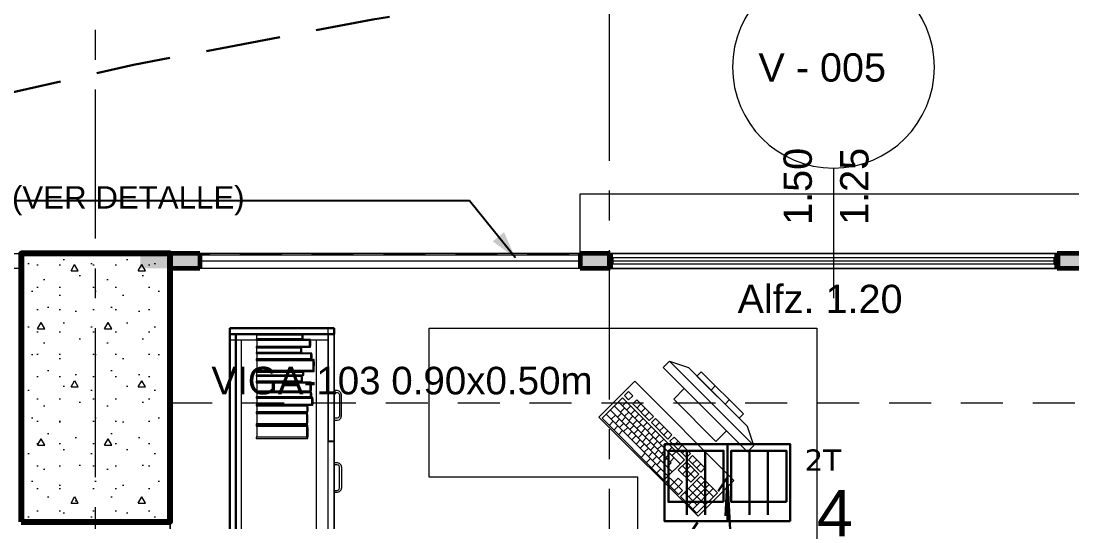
# Model space of a CAD drawing. Header units: inches. Extents: x -19 to 5698, y -728 to 92.
# Drawn here: x 129.57 to 133.095, y 16.5 to 18.18 of the extents above; entities that cross this region are included whole.
import ezdxf

# ---------------------------------------------------------------- set-up
doc = ezdxf.new("R2010")
doc.units = ezdxf.units.IN
doc.header["$MEASUREMENT"] = 0
doc.set_wipeout_variables(frame=1)
for name, pattern in [('HIDDEN', [0.375, 0.25, -0.125]), ('Hidden Line', [0.195611, 0.141111, -0.0545]), ('Punto & Raya', [0.65, 0.5, -0.075, 0, -0.075]), ('Wipeout_Contour', [1, 0, -1])]:
    doc.linetypes.add(name, pattern=pattern)
doc.layers.get('0').update_dxf_attribs({"color": 61})
doc.layers.add('00 conduct tomacorr', color=120, linetype='HIDDEN', lineweight=30)
doc.layers.add('00 IE LUZ EMERGENCIA', color=253, linetype='Continuous', lineweight=0)
for name, color, linetype in [('02 _ ARQ _ ALB _ Ejes Generales', 251, 'Continuous'), ('02 _ ARQ _ ALB _ Muros Interiores', 7, 'Continuous'), ('02 _ ARQ _ ZON _ Espacio.3D', 7, 'Continuous'), ('08 _ STR _ EXT _ 06 Columnas', 7, 'Continuous'), ('08 _ STR _ EXT _ 09 Vigas', 251, 'Continuous'), ('Acabado - Muros', 7, 'Continuous'), ('Interior - Mobiliario', 7, 'Continuous'), ('Marcador - Secciones', 7, 'Continuous'), ('Notas - Etiquetas', 7, 'Continuous')]:
    doc.layers.add(name, color=color, linetype=linetype)
doc.styles.add('Annotative', font='arial.ttf')
doc.styles.add('Estilo_Generado_4', font='swisse.ttf')
doc.dimstyles.new('Estilo_Generado__8', dxfattribs={"dimtxt": 0.18, "dimasz": 0.0912, "dimexe": 0.18, "dimexo": 0.0625, "dimgap": 0, "dimtad": 0, "dimtih": 1, "dimtoh": 1, "dimdec": 4, "dimzin": 0, "dimdsep": 46, "dimcen": 0.09, "dimadec": 0, "dimazin": 0, "dimtfac": 1, "dimtdec": 4, "dimtmove": 0, "dimatfit": 3, "dimldrblk": 'ARROWHEAD_5', "dimfxl": 1, "dimtolj": 1, "dimtzin": 0, "dimarcsym": 0})

# ---------------------------------------------------------------- blocks, each defined once
blk = doc.blocks.new('ARROWHEAD_5')
at = {"linetype": 'Continuous', "lineweight": 0}
blk.add_hatch(color=0, dxfattribs=at).paths.add_polyline_path([(-1, 0.2679), (0, 0), (-1, -0.2679)])
at = {"color": 0, "linetype": 'Continuous', "lineweight": 0}
blk.add_line((0, 0), (-1, 0), dxfattribs=at)
blk = doc.blocks.new('CAJA POP UP 6 MODULOS')
at = {"layer": '00 conduct tomacorr', "linetype": 'Continuous'}
for p, q in [((-0.095, -0.165), (-0.095, -0.0151)), ((-0.052, -0.165), (-0.052, -0.0151)), ((0.052, -0.165), (0.052, -0.0151)), ((0.095, -0.165), (0.095, -0.0151)), ((0, -0.165), (0, -0.18))]:
    blk.add_line(p, q, dxfattribs=at)
for points in [[(-0.147, 0), (0.147, 0), (0.147, -0.18), (-0.147, -0.18)], [(0, 0), (0.147, 0), (0.147, -0.18), (0, -0.18)]]:
    blk.add_lwpolyline(points, close=True, dxfattribs=at)
for points in [[(-0.138, -0.045), (-0.009, -0.045), (-0.009, -0.165), (-0.138, -0.165), (-0.138, -0.045)], [(0.009, -0.045), (0.138, -0.045), (0.138, -0.165), (0.009, -0.165), (0.009, -0.045)]]:
    blk.add_lwpolyline(points, dxfattribs=at)
at = {"color": 1, "insert": (-0.1807, -0.168), "char_height": 0.05, "attachment_point": 1, "rotation": 180}
blk.add_mtext_dynamic_manual_height_columns('{\\fVerdana|b0|i0|c0|p34;2T}', width=0.000481, gutter_width=0.1561, heights=[0], dxfattribs=at)

msp = doc.modelspace()

# ---------------------------------------------------------------- hatches: boundary and pattern name
at = {"linetype": 'Continuous', "lineweight": 0}
msp.add_hatch(color=59, dxfattribs=at).paths.add_polyline_path([(129.97, 17.3999), (129.97, 17.3499), (130.07, 17.3499), (130.07, 17.3999)])
at = {"layer": '08 _ STR _ EXT _ 06 Columnas', "linetype": 'Continuous', "lineweight": 9}
h = msp.add_hatch(dxfattribs=at)
h.set_pattern_fill('HORMIGÓN_EN_MASA_0002', style=0, pattern_type=2)
h.set_pattern_definition([(0, (92.5, 6e-09), (0, 0.3897114), [0.024375, -0.200625]), (0, (92.6125, 0.19486), (0, 0.3897114), [0.024375, -0.200625]), (60, (92.5, 6e-09), (-0.3375, 0.1948557), [0.024375, -0.200625]), (60, (92.725, 6e-09), (-0.3375, 0.1948557), [0.024375, -0.200625]), (120, (92.5244, 6e-09), (0.3375, 0.1948557), [0.024375, -0.200625]), (120, (92.7494, 6e-09), (0.3375, 0.1948557), [0.024375, -0.200625]), (0, (92.500015, 0.0375), (0, 0.075), [0, -0.075, 0, -0.1125]), (45, (92.537515, 0.0375), (-0.05303301, 0.05303301), [0, -0.05625, 0, -0.09375])])
h.paths.add_polyline_path([(129.57, 16.5), (130.07, 16.5), (130.07, 17.4), (129.57, 17.4)])
at = {"layer": 'Acabado - Muros', "linetype": 'Continuous', "lineweight": 0}
msp.add_hatch(color=254, dxfattribs=at).paths.add_polyline_path([(133.1445, 17.4001), (133.0445, 17.4001), (133.0445, 17.3501), (133.1445, 17.3501)])

# ---------------------------------------------------------------- linework, layer by layer
at = {"layer": '00 conduct tomacorr'}
msp.add_arc((103.0804, 14.9109), 28.911, 353.26658, 3.4487, dxfattribs=at)
at = {"layer": '02 _ ARQ _ ALB _ Ejes Generales', "color": 251, "linetype": 'Punto & Raya', "lineweight": 13, "true_color": 0x636466}
msp.add_line((129.82, 3.05), (129.82, 44.9), dxfattribs=at)
at = {"layer": '02 _ ARQ _ ALB _ Muros Interiores', "color": 165, "linetype": 'Continuous', "lineweight": 15}
for p, q in [((132.295, 17.6863), (132.295, 17.2501)), ((131.545, 17.4001), (133.045, 17.4001)), ((133.035, 17.3851), (131.555, 17.3851)), ((131.545, 17.3501), (133.045, 17.3501)), ((131.555, 17.3751), (133.035, 17.3751)), ((131.555, 17.3651), (133.035, 17.3651))]:
    msp.add_line(p, q, dxfattribs=at)
at = {"layer": '02 _ ARQ _ ALB _ Muros Interiores', "color": 7, "linetype": 'Continuous', "lineweight": 80}
for p, q in [((131.545, 17.4001), (131.545, 17.3851)), ((131.545, 17.4001), (131.545, 17.3851)), ((131.545, 17.3851), (131.545, 17.3651)), ((131.545, 17.3851), (131.545, 17.3651)), ((131.545, 17.3851), (131.545, 17.3651)), ((133.045, 17.4001), (133.045, 17.3851)), ((133.045, 17.4001), (133.045, 17.3851)), ((133.045, 17.3851), (133.045, 17.3651)), ((133.045, 17.3851), (133.045, 17.3651)), ((133.045, 17.3851), (133.045, 17.3651)), ((131.545, 17.3651), (131.545, 17.3501)), ((131.545, 17.3651), (131.545, 17.3501)), ((133.045, 17.3651), (133.045, 17.3501)), ((133.045, 17.3651), (133.045, 17.3501))]:
    msp.add_line(p, q, dxfattribs=at)
at = {"layer": '02 _ ARQ _ ALB _ Muros Interiores', "color": 165, "linetype": 'Continuous', "lineweight": 25}
for p, q in [((131.555, 17.3851), (131.545, 17.3851)), ((131.555, 17.3651), (131.555, 17.3851)), ((133.045, 17.3851), (133.035, 17.3851)), ((133.035, 17.3851), (133.035, 17.3651)), ((131.545, 17.3651), (131.555, 17.3651)), ((133.035, 17.3651), (133.045, 17.3651))]:
    msp.add_line(p, q, dxfattribs=at)
at = {"layer": '02 _ ARQ _ ALB _ Muros Interiores', "color": 251, "linetype": 'Continuous', "lineweight": 13, "flags": 128}
msp.add_lwpolyline([(132.6337, 18.0251, 1), (131.9562, 18.0251, 1)], format="xyb", close=True, dxfattribs=at)
at = {"layer": '02 _ ARQ _ ZON _ Espacio.3D', "color": 254, "linetype": 'Continuous', "lineweight": 0, "flags": 128}
for points in [[(112.57, 29.7), (112.57, 17.4), (137.07, 17.4)], [(136.57, 16.9), (135.97, 16.9), (135.97, 17.35), (130.07, 17.35), (130.07, 16.9), (130.07, 7.7), (130.27, 7.7), (130.27, 7.2), (129.77, 7.2), (129.77, 3.7271), (130.6199, 3.7271), (130.6224, 4.6516), (130.7699, 4.6516), (130.7699, 4.2489), (135.8699, 4.2489), (135.8699, 4.6516), (136.0199, 4.6516), (136.0199, 3.7271), (136.87, 3.7271)]]:
    msp.add_lwpolyline(points, dxfattribs=at)
msp.add_lwpolyline([(122.62, 8.1), (123.07, 8.1), (123.07, 7.7), (124.5795, 7.6999), (124.5795, 7.2), (129.37, 7.2), (129.37, 7.7), (129.57, 7.7), (129.57, 8.1), (130.07, 8.1), (130.07, 16.5), (129.57, 16.5), (129.57, 17.35), (129.37, 17.35), (123.27, 17.35), (123.07, 17.35), (123.07, 16.5), (122.62, 16.5)], close=True, dxfattribs=at)
at = {"layer": '08 _ STR _ EXT _ 06 Columnas', "color": 7, "linetype": 'Continuous', "lineweight": 80, "flags": 128}
msp.add_lwpolyline([(129.57, 16.5), (130.07, 16.5), (130.07, 17.4), (129.57, 17.4)], close=True, dxfattribs=at)
at = {"layer": '08 _ STR _ EXT _ 09 Vigas', "color": 251, "linetype": 'Hidden Line', "lineweight": 13, "true_color": 0x636466}
for p, q in [((130.07, 17.4), (129.57, 17.4)), ((130.07, 7.7), (130.07, 16.9))]:
    msp.add_line(p, q, dxfattribs=at)
at = {"layer": 'Acabado - Muros', "color": 7, "linetype": 'Continuous', "lineweight": 60}
for p, q in [((130.07, 17.4001), (130.07, 17.3501)), ((131.5455, 17.4001), (131.5455, 17.3501)), ((133.0445, 17.4001), (133.0445, 17.3501)), ((133.1445, 17.4001), (133.0445, 17.4001)), ((133.1445, 17.3501), (133.0445, 17.3501))]:
    msp.add_line(p, q, dxfattribs=at)
at = {"layer": 'Interior - Mobiliario', "color": 175, "linetype": 'Continuous', "lineweight": 13}
for p, q in [((130.29, 17.13), (130.29, 15.67)), ((130.6, 17.13), (130.29, 17.13)), ((130.31, 15.69), (130.31, 17.11)), ((130.56, 17.11), (130.31, 17.11)), ((130.5367, 17.1119), (130.3587, 17.1119)), ((130.3587, 17.1119), (130.3587, 17.1098)), ((130.3587, 17.1098), (130.5388, 17.1098)), ((130.3605, 17.1098), (130.3605, 17.0883)), ((130.5368, 17.1118), (130.5367, 17.1119)), ((130.537, 17.1116), (130.5368, 17.1118)), ((130.5372, 17.1115), (130.537, 17.1116)), ((130.5375, 17.1115), (130.5372, 17.1115)), ((130.5378, 17.1115), (130.5375, 17.1115)), ((130.538, 17.1115), (130.5378, 17.1115)), ((130.5379, 17.0883), (130.5379, 17.1098)), ((130.5383, 17.1116), (130.538, 17.1115)), ((130.5385, 17.1117), (130.5383, 17.1116)), ((130.5387, 17.1119), (130.5385, 17.1117)), ((130.5406, 17.1119), (130.5387, 17.1119)), ((130.5388, 17.1098), (130.5394, 17.1079)), ((130.5394, 17.1079), (130.5401, 17.1)), ((130.5401, 17.1), (130.5397, 17.0921)), ((130.5419, 17.1033), (130.5406, 17.1119)), ((130.5416, 17.0919), (130.5419, 17.1033)), ((130.6, 17.11), (130.56, 17.11)), ((130.56, 17.11), (130.56, 15.69)), ((130.6, 15.67), (130.6, 17.13)), ((130.6, 15.69), (130.6, 17.11)), ((130.5388, 17.0883), (130.3587, 17.0883)), ((130.3587, 17.0883), (130.3587, 17.0862)), ((130.3587, 17.0862), (130.5367, 17.0862)), ((130.5073, 17.0852), (130.3587, 17.0852)), ((130.3587, 17.0852), (130.3587, 17.0838)), ((130.3587, 17.0838), (130.5091, 17.0838)), ((130.5091, 17.0685), (130.3587, 17.0685)), ((130.3587, 17.0685), (130.3587, 17.067)), ((130.3587, 17.067), (130.5073, 17.067)), ((130.5408, 17.066), (130.3587, 17.066)), ((130.3587, 17.066), (130.3587, 17.0644)), ((130.3587, 17.0644), (130.543, 17.0644)), ((130.3602, 17.0838), (130.3602, 17.0685)), ((130.3605, 17.0644), (130.3605, 17.0472)), ((130.5074, 17.0852), (130.5073, 17.0852)), ((130.5073, 17.067), (130.5074, 17.0671)), ((130.5076, 17.085), (130.5074, 17.0852)), ((130.5074, 17.0671), (130.5076, 17.0672)), ((130.5078, 17.085), (130.5076, 17.085)), ((130.5076, 17.0672), (130.5078, 17.0673)), ((130.508, 17.0849), (130.5078, 17.085)), ((130.5078, 17.0673), (130.508, 17.0673)), ((130.5082, 17.0849), (130.508, 17.0849)), ((130.508, 17.0673), (130.5083, 17.0673)), ((130.5084, 17.085), (130.5082, 17.0849)), ((130.5083, 17.0685), (130.5083, 17.0838)), ((130.5083, 17.0673), (130.5085, 17.0673)), ((130.5086, 17.085), (130.5084, 17.085)), ((130.5085, 17.0673), (130.5087, 17.0672)), ((130.5088, 17.0851), (130.5086, 17.085)), ((130.5087, 17.0672), (130.5089, 17.0671)), ((130.509, 17.0852), (130.5088, 17.0851)), ((130.5089, 17.0671), (130.509, 17.067)), ((130.5106, 17.0852), (130.509, 17.0852)), ((130.509, 17.067), (130.5106, 17.067)), ((130.5091, 17.0838), (130.5095, 17.0824)), ((130.5098, 17.0712), (130.5091, 17.0685)), ((130.5095, 17.0824), (130.5102, 17.0768)), ((130.5102, 17.0768), (130.5098, 17.0712)), ((130.5116, 17.0792), (130.5106, 17.0852)), ((130.5106, 17.067), (130.5114, 17.071)), ((130.5114, 17.071), (130.5116, 17.0792)), ((130.5367, 17.0862), (130.5368, 17.0864)), ((130.5368, 17.0864), (130.537, 17.0865)), ((130.537, 17.0865), (130.5373, 17.0866)), ((130.5373, 17.0866), (130.5376, 17.0867)), ((130.5376, 17.0867), (130.5378, 17.0867)), ((130.5378, 17.0867), (130.5381, 17.0866)), ((130.5381, 17.0866), (130.5383, 17.0865)), ((130.5383, 17.0865), (130.5386, 17.0863)), ((130.5386, 17.0863), (130.5387, 17.0862)), ((130.5387, 17.0862), (130.5406, 17.0862)), ((130.5397, 17.0921), (130.5388, 17.0883)), ((130.5406, 17.0862), (130.5416, 17.0919)), ((130.5409, 17.066), (130.5408, 17.066)), ((130.5411, 17.0658), (130.5409, 17.066)), ((130.5414, 17.0657), (130.5411, 17.0658)), ((130.5417, 17.0657), (130.5414, 17.0657)), ((130.5419, 17.0657), (130.5417, 17.0657)), ((130.5422, 17.0657), (130.5419, 17.0657)), ((130.5421, 17.0472), (130.5421, 17.0644)), ((130.5425, 17.0658), (130.5422, 17.0657)), ((130.5427, 17.0659), (130.5425, 17.0658)), ((130.5429, 17.066), (130.5427, 17.0659)), ((130.5449, 17.066), (130.5429, 17.066)), ((130.543, 17.0644), (130.5436, 17.0629)), ((130.5436, 17.0629), (130.5444, 17.0566)), ((130.5461, 17.0592), (130.5449, 17.066)), ((130.543, 17.0472), (130.3587, 17.0472)), ((130.3587, 17.0472), (130.3587, 17.0456)), ((130.3587, 17.0456), (130.5408, 17.0456)), ((130.5484, 17.0446), (130.3587, 17.0446)), ((130.3587, 17.0446), (130.3587, 17.0414)), ((130.3587, 17.0414), (130.5507, 17.0414)), ((130.3606, 17.0414), (130.3606, 17.0077)), ((130.5408, 17.0456), (130.541, 17.0457)), ((130.541, 17.0457), (130.5412, 17.0458)), ((130.5412, 17.0458), (130.5415, 17.0459)), ((130.5415, 17.0459), (130.5417, 17.0459)), ((130.5417, 17.0459), (130.542, 17.0459)), ((130.542, 17.0459), (130.5423, 17.0459)), ((130.5423, 17.0459), (130.5425, 17.0458)), ((130.5425, 17.0458), (130.5428, 17.0457)), ((130.5428, 17.0457), (130.5429, 17.0456)), ((130.5429, 17.0456), (130.5449, 17.0456)), ((130.5439, 17.0503), (130.543, 17.0472)), ((130.5444, 17.0566), (130.5439, 17.0503)), ((130.5449, 17.0456), (130.5459, 17.0501)), ((130.5459, 17.0501), (130.5461, 17.0592)), ((130.5485, 17.0444), (130.5484, 17.0446)), ((130.5488, 17.0442), (130.5485, 17.0444)), ((130.549, 17.044), (130.5488, 17.0442)), ((130.5493, 17.0439), (130.549, 17.044)), ((130.5496, 17.0439), (130.5493, 17.0439)), ((130.5499, 17.044), (130.5496, 17.0439)), ((130.5498, 17.0077), (130.5498, 17.0414)), ((130.5501, 17.0441), (130.5499, 17.044)), ((130.5504, 17.0444), (130.5501, 17.0441)), ((130.5506, 17.0446), (130.5504, 17.0444)), ((130.5527, 17.0446), (130.5506, 17.0446)), ((130.5507, 17.0414), (130.5513, 17.0383)), ((130.5513, 17.0383), (130.5521, 17.0261)), ((130.5521, 17.0261), (130.5516, 17.0137)), ((130.554, 17.0312), (130.5527, 17.0446)), ((130.5537, 17.0133), (130.554, 17.0312)), ((131.7451, 17.0389), (131.7239, 17.0177)), ((132.0279, 16.7561), (131.7451, 17.0389)), ((131.7451, 17.0389), (131.8087, 17.0177)), ((130.5507, 17.0077), (130.3587, 17.0077)), ((130.3587, 17.0077), (130.3587, 17.0045)), ((130.3587, 17.0045), (130.5484, 17.0045)), ((130.5138, 17.0035), (130.3587, 17.0035)), ((130.3587, 17.0035), (130.3587, 17.0026)), ((130.3587, 17.0026), (130.5157, 17.0026)), ((130.5157, 16.9925), (130.3587, 16.9925)), ((130.3587, 16.9925), (130.3587, 16.9915)), ((130.3587, 16.9915), (130.5138, 16.9915)), ((130.5094, 16.9905), (130.3587, 16.9905)), ((130.3587, 16.9905), (130.3587, 16.9889)), ((130.3602, 17.0026), (130.3602, 16.9925)), ((130.5095, 16.9904), (130.5094, 16.9905)), ((130.5097, 16.9903), (130.5095, 16.9904)), ((130.5099, 16.9902), (130.5097, 16.9903)), ((130.5101, 16.9902), (130.5099, 16.9902)), ((130.5103, 16.9902), (130.5101, 16.9902)), ((130.5106, 16.9902), (130.5103, 16.9902)), ((130.5108, 16.9903), (130.5106, 16.9902)), ((130.511, 16.9904), (130.5108, 16.9903)), ((130.5111, 16.9905), (130.511, 16.9904)), ((130.5128, 16.9905), (130.5111, 16.9905)), ((130.5138, 16.9837), (130.5128, 16.9905)), ((130.5139, 17.0035), (130.5138, 17.0035)), ((130.5138, 16.9915), (130.5139, 16.9916)), ((130.5141, 17.0034), (130.5139, 17.0035)), ((130.5139, 16.9916), (130.5141, 16.9916)), ((130.5143, 17.0034), (130.5141, 17.0034)), ((130.5141, 16.9916), (130.5144, 16.9917)), ((130.5145, 17.0033), (130.5143, 17.0034)), ((130.5144, 16.9917), (130.5146, 16.9917)), ((130.5148, 17.0033), (130.5145, 17.0033)), ((130.5146, 16.9917), (130.5148, 16.9917)), ((130.515, 17.0034), (130.5148, 17.0033)), ((130.5148, 16.9917), (130.5151, 16.9917)), ((130.5149, 16.9925), (130.5149, 17.0026)), ((130.5152, 17.0034), (130.515, 17.0034)), ((130.5151, 16.9917), (130.5153, 16.9916)), ((130.5154, 17.0035), (130.5152, 17.0034)), ((130.5153, 16.9916), (130.5155, 16.9915)), ((130.5156, 17.0035), (130.5154, 17.0035)), ((130.5155, 16.9915), (130.5156, 16.9915)), ((130.5173, 17.0035), (130.5156, 17.0035)), ((130.5156, 16.9915), (130.5173, 16.9915)), ((130.5157, 17.0026), (130.5162, 17.0017)), ((130.5164, 16.9943), (130.5157, 16.9925)), ((130.5162, 17.0017), (130.5168, 16.998)), ((130.5168, 16.998), (130.5164, 16.9943)), ((130.5183, 16.9995), (130.5173, 17.0035)), ((130.5173, 16.9915), (130.5182, 16.9941)), ((130.5182, 16.9941), (130.5183, 16.9995)), ((130.5484, 17.0045), (130.5486, 17.0047)), ((130.5486, 17.0047), (130.5488, 17.005)), ((130.5488, 17.005), (130.5491, 17.0051)), ((130.5491, 17.0051), (130.5494, 17.0052)), ((130.5494, 17.0052), (130.5497, 17.0052)), ((130.5497, 17.0052), (130.5499, 17.0051)), ((130.5499, 17.0051), (130.5502, 17.0049)), ((130.5502, 17.0049), (130.5505, 17.0047)), ((130.5505, 17.0047), (130.5506, 17.0045)), ((130.5506, 17.0045), (130.5527, 17.0045)), ((130.5516, 17.0137), (130.5507, 17.0077)), ((130.5527, 17.0045), (130.5537, 17.0133)), ((131.7239, 17.0177), (132.0067, 16.7349)), ((131.8087, 17.0177), (132.0067, 16.8197)), ((131.8511, 17.0036), (131.837, 16.9894)), ((131.837, 16.9894), (131.9784, 16.848)), ((131.9926, 16.8621), (131.8511, 17.0036)), ((130.3587, 16.9889), (130.5112, 16.9889)), ((130.5112, 16.9717), (130.3587, 16.9717)), ((130.3587, 16.9717), (130.3587, 16.9701)), ((130.3587, 16.9701), (130.5094, 16.9701)), ((130.539, 16.9691), (130.3587, 16.9691)), ((130.3587, 16.9691), (130.3587, 16.9665)), ((130.3587, 16.9665), (130.5412, 16.9665)), ((130.3602, 16.9889), (130.3602, 16.9717)), ((130.3605, 16.9665), (130.3605, 16.9389)), ((130.5094, 16.9701), (130.5095, 16.9702)), ((130.5095, 16.9702), (130.5097, 16.9703)), ((130.5097, 16.9703), (130.5099, 16.9704)), ((130.5099, 16.9704), (130.5102, 16.9705)), ((130.5102, 16.9705), (130.5104, 16.9705)), ((130.5104, 16.9705), (130.5106, 16.9704)), ((130.5105, 16.9717), (130.5105, 16.9889)), ((130.5106, 16.9704), (130.5108, 16.9703)), ((130.5108, 16.9703), (130.511, 16.9702)), ((130.511, 16.9702), (130.5111, 16.9701)), ((130.5111, 16.9701), (130.5128, 16.9701)), ((130.5112, 16.9889), (130.5117, 16.9873)), ((130.5119, 16.9748), (130.5112, 16.9717)), ((130.5117, 16.9873), (130.5123, 16.9811)), ((130.5123, 16.9811), (130.5119, 16.9748)), ((130.5128, 16.9701), (130.5136, 16.9746)), ((130.5136, 16.9746), (130.5138, 16.9837)), ((130.5391, 16.969), (130.539, 16.9691)), ((130.5393, 16.9688), (130.5391, 16.969)), ((130.5395, 16.9687), (130.5393, 16.9688)), ((130.5398, 16.9686), (130.5395, 16.9687)), ((130.5401, 16.9686), (130.5398, 16.9686)), ((130.5403, 16.9686), (130.5401, 16.9686)), ((130.5402, 16.9389), (130.5402, 16.9665)), ((130.5406, 16.9688), (130.5403, 16.9686)), ((130.5408, 16.9689), (130.5406, 16.9688)), ((130.541, 16.9691), (130.5408, 16.9689)), ((130.543, 16.9691), (130.541, 16.9691)), ((130.5412, 16.9665), (130.5417, 16.964)), ((130.5417, 16.964), (130.5425, 16.9539)), ((130.5425, 16.9539), (130.542, 16.9439)), ((130.5442, 16.9582), (130.543, 16.9691)), ((130.544, 16.9435), (130.5442, 16.9582)), ((131.8841, 16.9423), (131.8983, 16.9564)), ((130.5412, 16.9389), (130.3587, 16.9389)), ((130.3587, 16.9389), (130.3587, 16.9363)), ((130.3587, 16.9363), (130.539, 16.9363)), ((130.5398, 16.9353), (130.3587, 16.9353)), ((130.3587, 16.9353), (130.3587, 16.934)), ((130.3587, 16.934), (130.542, 16.934)), ((130.542, 16.9199), (130.3587, 16.9199)), ((130.3587, 16.9199), (130.3587, 16.9186)), ((130.3605, 16.934), (130.3605, 16.9199)), ((130.539, 16.9363), (130.5391, 16.9365)), ((130.5391, 16.9365), (130.5393, 16.9367)), ((130.5393, 16.9367), (130.5396, 16.9368)), ((130.5396, 16.9368), (130.5399, 16.9369)), ((130.5399, 16.9353), (130.5398, 16.9353)), ((130.5399, 16.9369), (130.5401, 16.9369)), ((130.5401, 16.9352), (130.5399, 16.9353)), ((130.5399, 16.9186), (130.5401, 16.9187)), ((130.5401, 16.9369), (130.5404, 16.9368)), ((130.5403, 16.9351), (130.5401, 16.9352)), ((130.5401, 16.9187), (130.5404, 16.9188)), ((130.5406, 16.935), (130.5403, 16.9351)), ((130.5404, 16.9368), (130.5407, 16.9366)), ((130.5404, 16.9188), (130.5407, 16.9188)), ((130.5409, 16.935), (130.5406, 16.935)), ((130.5407, 16.9366), (130.5409, 16.9364)), ((130.5407, 16.9188), (130.5409, 16.9188)), ((130.5409, 16.9364), (130.541, 16.9363)), ((130.5412, 16.9351), (130.5409, 16.935)), ((130.5409, 16.9188), (130.5412, 16.9188)), ((130.541, 16.9363), (130.543, 16.9363)), ((130.541, 16.9199), (130.541, 16.934)), ((130.542, 16.9439), (130.5412, 16.9389)), ((130.5414, 16.9351), (130.5412, 16.9351)), ((130.5412, 16.9188), (130.5415, 16.9187)), ((130.5416, 16.9352), (130.5414, 16.9351)), ((130.5415, 16.9187), (130.5417, 16.9186)), ((130.5418, 16.9353), (130.5416, 16.9352)), ((130.5438, 16.9353), (130.5418, 16.9353)), ((130.542, 16.934), (130.5425, 16.9327)), ((130.5428, 16.9224), (130.542, 16.9199)), ((130.5425, 16.9327), (130.5433, 16.9276)), ((130.5433, 16.9276), (130.5428, 16.9224)), ((130.543, 16.9363), (130.544, 16.9435)), ((130.5451, 16.9297), (130.5438, 16.9353)), ((130.5438, 16.9186), (130.5448, 16.9222)), ((130.5448, 16.9222), (130.5451, 16.9297)), ((130.63, 16.941), (130.62, 16.941)), ((130.62, 16.941), (130.62, 16.934)), ((130.62, 16.934), (130.63, 16.934)), ((130.6375, 16.939), (130.63, 16.941)), ((130.63, 16.934), (130.634, 16.9329)), ((130.634, 16.9329), (130.6369, 16.93)), ((130.6369, 16.93), (130.638, 16.926)), ((130.643, 16.9335), (130.6375, 16.939)), ((130.638, 16.926), (130.638, 16.856)), ((130.645, 16.926), (130.643, 16.9335)), ((130.645, 16.856), (130.645, 16.926)), ((131.6077, 16.9372), (131.594, 16.9235)), ((131.594, 16.9235), (131.6078, 16.9096)), ((131.6215, 16.9233), (131.6077, 16.9372)), ((131.6078, 16.9096), (131.6215, 16.9233)), ((131.7946, 16.947), (131.7592, 16.9116)), ((131.936, 16.8056), (131.7946, 16.947)), ((130.3587, 16.9186), (130.5398, 16.9186)), ((130.5442, 16.9176), (130.3587, 16.9176)), ((130.3587, 16.9176), (130.3587, 16.9155)), ((130.3587, 16.9155), (130.5465, 16.9155)), ((130.5465, 16.8939), (130.3587, 16.8939)), ((130.3587, 16.8939), (130.3587, 16.8918)), ((130.3587, 16.8918), (130.5442, 16.8918)), ((130.5281, 16.8908), (130.3587, 16.8908)), ((130.3587, 16.8908), (130.3587, 16.889)), ((130.3587, 16.889), (130.5301, 16.889)), ((130.3604, 16.889), (130.3604, 16.8696)), ((130.3606, 16.9155), (130.3606, 16.8939)), ((130.5282, 16.8907), (130.5281, 16.8908)), ((130.5284, 16.8906), (130.5282, 16.8907)), ((130.5286, 16.8905), (130.5284, 16.8906)), ((130.5289, 16.8904), (130.5286, 16.8905)), ((130.5291, 16.8904), (130.5289, 16.8904)), ((130.5294, 16.8905), (130.5291, 16.8904)), ((130.5293, 16.8696), (130.5293, 16.889)), ((130.5296, 16.8906), (130.5294, 16.8905)), ((130.5298, 16.8907), (130.5296, 16.8906)), ((130.53, 16.8908), (130.5298, 16.8907)), ((130.5319, 16.8908), (130.53, 16.8908)), ((130.5301, 16.889), (130.5306, 16.8872)), ((130.5306, 16.8872), (130.5314, 16.8801)), ((130.533, 16.8831), (130.5319, 16.8908)), ((130.5398, 16.9186), (130.5399, 16.9186)), ((130.5417, 16.9186), (130.5418, 16.9186)), ((130.5418, 16.9186), (130.5438, 16.9186)), ((130.5443, 16.9175), (130.5442, 16.9176)), ((130.5442, 16.8918), (130.5443, 16.8919)), ((130.5445, 16.9173), (130.5443, 16.9175)), ((130.5443, 16.8919), (130.5446, 16.8921)), ((130.5448, 16.9172), (130.5445, 16.9173)), ((130.5446, 16.8921), (130.5449, 16.8922)), ((130.5451, 16.9171), (130.5448, 16.9172)), ((130.5449, 16.8922), (130.5451, 16.8922)), ((130.5454, 16.9171), (130.5451, 16.9171)), ((130.5451, 16.8922), (130.5454, 16.8922)), ((130.5456, 16.9172), (130.5454, 16.9171)), ((130.5454, 16.8922), (130.5457, 16.8922)), ((130.5455, 16.8939), (130.5455, 16.9155)), ((130.5459, 16.9173), (130.5456, 16.9172)), ((130.5457, 16.8922), (130.5459, 16.8921)), ((130.5461, 16.9174), (130.5459, 16.9173)), ((130.5459, 16.8921), (130.5462, 16.8919)), ((130.5463, 16.9176), (130.5461, 16.9174)), ((130.5462, 16.8919), (130.5463, 16.8918)), ((130.5484, 16.9176), (130.5463, 16.9176)), ((130.5463, 16.8918), (130.5484, 16.8918)), ((130.5465, 16.9155), (130.547, 16.9135)), ((130.5473, 16.8977), (130.5465, 16.8939)), ((130.547, 16.9135), (130.5478, 16.9056)), ((130.5478, 16.9056), (130.5473, 16.8977)), ((130.5496, 16.909), (130.5484, 16.9176)), ((130.5484, 16.8918), (130.5494, 16.8975)), ((130.5494, 16.8975), (130.5496, 16.909)), ((131.5871, 16.9166), (131.5185, 16.848)), ((131.5597, 16.8892), (131.7501, 16.6988)), ((131.5734, 16.9029), (131.7811, 16.6952)), ((131.7948, 16.7089), (131.5871, 16.9166)), ((131.5872, 16.889), (131.601, 16.9028)), ((131.6011, 16.8752), (131.6148, 16.8889)), ((131.6354, 16.9095), (131.6217, 16.8958)), ((131.6217, 16.8958), (131.677, 16.8404)), ((131.6908, 16.8541), (131.6354, 16.9095)), ((131.6355, 16.8819), (131.6492, 16.8956)), ((131.7592, 16.9116), (131.9006, 16.7702)), ((131.9313, 16.8951), (131.9454, 16.9093)), ((130.5301, 16.8696), (130.3587, 16.8696)), ((130.3587, 16.8696), (130.3587, 16.8677)), ((130.3587, 16.8677), (130.5281, 16.8677)), ((130.5275, 16.8667), (130.3587, 16.8667)), ((130.3587, 16.8667), (130.3587, 16.8634)), ((130.3587, 16.8634), (130.5295, 16.8634)), ((130.3604, 16.8634), (130.3604, 16.8289)), ((130.5276, 16.8666), (130.5275, 16.8667)), ((130.5278, 16.8663), (130.5276, 16.8666)), ((130.528, 16.8661), (130.5278, 16.8663)), ((130.5283, 16.866), (130.528, 16.8661)), ((130.5281, 16.8677), (130.5282, 16.8678)), ((130.5282, 16.8678), (130.5284, 16.868)), ((130.5285, 16.866), (130.5283, 16.866)), ((130.5284, 16.868), (130.5287, 16.8681)), ((130.5288, 16.8661), (130.5285, 16.866)), ((130.5287, 16.8681), (130.5289, 16.8681)), ((130.5287, 16.8289), (130.5287, 16.8634)), ((130.529, 16.8663), (130.5288, 16.8661)), ((130.5289, 16.8681), (130.5292, 16.8681)), ((130.5293, 16.8665), (130.529, 16.8663)), ((130.5292, 16.8681), (130.5294, 16.868)), ((130.5294, 16.8667), (130.5293, 16.8665)), ((130.5294, 16.868), (130.5297, 16.8679)), ((130.5313, 16.8667), (130.5294, 16.8667)), ((130.5295, 16.8634), (130.5301, 16.8603)), ((130.5297, 16.8679), (130.5299, 16.8678)), ((130.5299, 16.8678), (130.53, 16.8677)), ((130.53, 16.8677), (130.5319, 16.8677)), ((130.5309, 16.873), (130.5301, 16.8696)), ((130.5301, 16.8603), (130.5308, 16.8477)), ((130.5314, 16.8801), (130.5309, 16.873)), ((130.5324, 16.853), (130.5313, 16.8667)), ((130.5319, 16.8677), (130.5328, 16.8728)), ((130.5322, 16.8346), (130.5324, 16.853)), ((130.5328, 16.8728), (130.533, 16.8831)), ((130.634, 16.8491), (130.63, 16.848)), ((130.6369, 16.852), (130.634, 16.8491)), ((130.638, 16.856), (130.6369, 16.852)), ((130.6375, 16.843), (130.643, 16.8485)), ((130.643, 16.8485), (130.645, 16.856)), ((131.5322, 16.8617), (131.74, 16.654)), ((131.546, 16.8755), (131.7537, 16.6677)), ((131.5496, 16.8444), (131.5633, 16.8581)), ((131.5702, 16.8512), (131.5839, 16.8649)), ((131.5804, 16.8684), (131.5942, 16.8821)), ((131.584, 16.8374), (131.5978, 16.8511)), ((131.5943, 16.8546), (131.608, 16.8683)), ((131.6081, 16.8407), (131.6219, 16.8544)), ((131.6149, 16.8613), (131.6286, 16.8751)), ((131.6288, 16.8475), (131.6425, 16.8612)), ((131.6494, 16.8681), (131.6631, 16.8818)), ((131.6632, 16.8542), (131.6769, 16.8679)), ((131.677, 16.8404), (131.6908, 16.8541)), ((131.9784, 16.848), (131.9926, 16.8621)), ((130.5295, 16.8289), (130.3587, 16.8289)), ((130.3587, 16.8289), (130.3587, 16.8256)), ((130.3587, 16.8256), (130.5275, 16.8256)), ((130.5278, 16.8246), (130.3587, 16.8246)), ((130.3587, 16.8246), (130.3587, 16.821)), ((130.3587, 16.821), (130.5299, 16.821)), ((130.3604, 16.821), (130.3604, 16.7839)), ((130.5275, 16.8256), (130.5276, 16.8258)), ((130.5276, 16.8258), (130.5279, 16.826)), ((130.5279, 16.8244), (130.5278, 16.8246)), ((130.5279, 16.826), (130.5281, 16.8262)), ((130.5281, 16.8241), (130.5279, 16.8244)), ((130.5281, 16.8262), (130.5283, 16.8262)), ((130.5284, 16.8239), (130.5281, 16.8241)), ((130.5283, 16.8262), (130.5286, 16.8262)), ((130.5286, 16.8238), (130.5284, 16.8239)), ((130.5286, 16.8262), (130.5288, 16.8261)), ((130.5289, 16.8238), (130.5286, 16.8238)), ((130.5288, 16.8261), (130.5291, 16.826)), ((130.5291, 16.8239), (130.5289, 16.8238)), ((130.529, 16.7839), (130.529, 16.821)), ((130.5291, 16.826), (130.5293, 16.8257)), ((130.5294, 16.8241), (130.5291, 16.8239)), ((130.5293, 16.8257), (130.5294, 16.8256)), ((130.5294, 16.8256), (130.5313, 16.8256)), ((130.5296, 16.8243), (130.5294, 16.8241)), ((130.5303, 16.835), (130.5295, 16.8289)), ((130.5297, 16.8246), (130.5296, 16.8243)), ((130.5316, 16.8246), (130.5297, 16.8246)), ((130.5299, 16.821), (130.5304, 16.8177)), ((130.5308, 16.8477), (130.5303, 16.835)), ((130.5304, 16.8177), (130.5311, 16.8041)), ((130.5313, 16.8256), (130.5322, 16.8346)), ((130.5328, 16.8098), (130.5316, 16.8246)), ((130.62, 16.848), (130.62, 16.841)), ((130.63, 16.848), (130.62, 16.848)), ((130.62, 16.841), (130.63, 16.841)), ((130.63, 16.841), (130.6375, 16.843)), ((131.5185, 16.848), (131.7262, 16.6403)), ((131.5428, 16.8238), (131.5565, 16.8375)), ((131.5583, 16.8082), (131.5721, 16.8219)), ((131.5634, 16.8306), (131.5771, 16.8443)), ((131.5773, 16.8167), (131.591, 16.8305)), ((131.5911, 16.8029), (131.6048, 16.8166)), ((131.5979, 16.8235), (131.6116, 16.8372)), ((131.6117, 16.8097), (131.6255, 16.8234)), ((131.622, 16.8269), (131.6357, 16.8406)), ((131.6358, 16.813), (131.6496, 16.8267)), ((131.6426, 16.8336), (131.6563, 16.8474)), ((131.6565, 16.8198), (131.6702, 16.8335)), ((131.6703, 16.806), (131.684, 16.8197)), ((131.6977, 16.8472), (131.684, 16.8334)), ((131.684, 16.8334), (131.7394, 16.7781)), ((131.7531, 16.7918), (131.6977, 16.8472)), ((131.6978, 16.8196), (131.7115, 16.8333)), ((131.7117, 16.8058), (131.7254, 16.8195)), ((132.0279, 16.7561), (132.0067, 16.8197)), ((130.5299, 16.7839), (130.3587, 16.7839)), ((130.3587, 16.7839), (130.3587, 16.7804)), ((130.3587, 16.7804), (130.5278, 16.7804)), ((130.5278, 16.7804), (130.528, 16.7806)), ((130.528, 16.7806), (130.5282, 16.7809)), ((130.5282, 16.7809), (130.5284, 16.781)), ((130.5284, 16.781), (130.5287, 16.7811)), ((130.5287, 16.7811), (130.5289, 16.7811)), ((130.5289, 16.7811), (130.5292, 16.781)), ((130.5292, 16.781), (130.5294, 16.7808)), ((130.5294, 16.7808), (130.5296, 16.7805)), ((130.5296, 16.7805), (130.5297, 16.7804)), ((130.5297, 16.7804), (130.5316, 16.7804)), ((130.5307, 16.7905), (130.5299, 16.7839)), ((130.5311, 16.8041), (130.5307, 16.7905)), ((130.5316, 16.7804), (130.5326, 16.7901)), ((130.5326, 16.7901), (130.5328, 16.8098)), ((131.5739, 16.7926), (131.5876, 16.8064)), ((131.6049, 16.789), (131.6187, 16.8028)), ((131.6188, 16.7752), (131.6325, 16.7889)), ((131.6256, 16.7958), (131.6393, 16.8095)), ((131.6394, 16.782), (131.6531, 16.7957)), ((131.6497, 16.7992), (131.6634, 16.8129)), ((131.6533, 16.7681), (131.667, 16.7819)), ((131.6635, 16.7853), (131.6772, 16.799)), ((131.6774, 16.7715), (131.6911, 16.7852)), ((131.6842, 16.7921), (131.6979, 16.8058)), ((131.698, 16.7783), (131.7117, 16.792)), ((131.7119, 16.7644), (131.7256, 16.7781)), ((131.7255, 16.7919), (131.7392, 16.8056)), ((131.7394, 16.7781), (131.7531, 16.7918)), ((131.76, 16.7848), (131.7463, 16.7711)), ((131.8154, 16.7295), (131.76, 16.7848)), ((131.9006, 16.7702), (131.936, 16.8056)), ((130.62, 16.771), (130.6, 16.771)), ((130.6, 16.41), (130.6, 16.769)), ((130.62, 16.769), (130.6, 16.769)), ((130.62, 16.41), (130.62, 16.769)), ((131.6326, 16.7613), (131.6464, 16.7751)), ((131.6465, 16.7475), (131.6602, 16.7612)), ((131.6603, 16.7337), (131.6741, 16.7474)), ((131.6671, 16.7543), (131.6808, 16.768)), ((131.681, 16.7404), (131.6947, 16.7542)), ((131.6912, 16.7576), (131.7049, 16.7713)), ((131.7051, 16.7438), (131.7188, 16.7575)), ((131.7189, 16.7299), (131.7326, 16.7436)), ((131.7257, 16.7506), (131.7394, 16.7643)), ((131.7396, 16.7367), (131.7533, 16.7504)), ((131.7463, 16.7711), (131.8017, 16.7157)), ((131.7601, 16.7573), (131.7738, 16.771)), ((131.774, 16.7434), (131.7877, 16.7572)), ((131.7878, 16.7296), (131.8015, 16.7433)), ((132.0067, 16.7349), (132.0279, 16.7561)), ((131.6501, 16.7165), (131.6638, 16.7302)), ((131.6674, 16.6992), (131.6811, 16.7129)), ((131.6742, 16.7198), (131.6879, 16.7335)), ((131.688, 16.706), (131.7017, 16.7197)), ((131.6948, 16.7266), (131.7085, 16.7403)), ((131.7087, 16.7127), (131.7224, 16.7265)), ((131.7225, 16.6989), (131.7362, 16.7126)), ((131.7262, 16.6403), (131.7948, 16.7089)), ((131.7328, 16.7161), (131.7465, 16.7298)), ((131.7466, 16.7022), (131.7603, 16.7159)), ((131.7534, 16.7229), (131.7671, 16.7366)), ((131.8017, 16.7157), (131.8154, 16.7295)), ((131.8223, 16.7225), (131.8086, 16.7088)), ((131.8086, 16.7088), (131.8501, 16.6673)), ((131.8639, 16.681), (131.8223, 16.7225)), ((131.8224, 16.695), (131.8362, 16.7087)), ((130.62, 16.699), (130.63, 16.699)), ((130.62, 16.692), (130.62, 16.699)), ((130.63, 16.692), (130.62, 16.692)), ((130.63, 16.699), (130.6375, 16.697)), ((130.634, 16.6909), (130.63, 16.692)), ((130.6369, 16.688), (130.634, 16.6909)), ((130.638, 16.684), (130.6369, 16.688)), ((130.6375, 16.697), (130.643, 16.6915)), ((130.638, 16.614), (130.638, 16.684)), ((130.643, 16.6915), (130.645, 16.684)), ((130.645, 16.684), (130.645, 16.614)), ((131.6847, 16.6819), (131.6984, 16.6956)), ((131.7019, 16.6921), (131.7156, 16.7058)), ((131.702, 16.6646), (131.7157, 16.6783)), ((131.7364, 16.6851), (131.7501, 16.6988)), ((131.8017, 16.702), (131.7743, 16.6745)), ((131.7743, 16.6745), (131.8159, 16.633)), ((131.788, 16.6882), (131.8296, 16.6467)), ((131.7882, 16.6607), (131.8156, 16.6881)), ((131.8433, 16.6604), (131.8017, 16.702)), ((131.802, 16.6468), (131.8294, 16.6743)), ((131.8363, 16.6811), (131.85, 16.6948)), ((131.8501, 16.6673), (131.8639, 16.681)), ((131.7469, 16.6471), (131.7332, 16.6334)), ((131.7607, 16.6333), (131.7469, 16.6471)), ((131.7744, 16.647), (131.7607, 16.6333)), ((131.7883, 16.6331), (131.7744, 16.647)), ((131.8502, 16.6535), (131.7816, 16.5849)), ((131.8092, 16.5848), (131.8641, 16.6396)), ((131.8159, 16.633), (131.8433, 16.6604)), ((131.8365, 16.6398), (131.8919, 16.5844)), ((131.9056, 16.5981), (131.8502, 16.6535)), ((130.62, 16.606), (130.63, 16.606)), ((130.62, 16.599), (130.62, 16.606)), ((130.63, 16.606), (130.634, 16.6071)), ((130.634, 16.6071), (130.6369, 16.61)), ((130.6369, 16.61), (130.638, 16.614)), ((130.643, 16.6065), (130.6375, 16.601)), ((130.645, 16.614), (130.643, 16.6065)), ((131.7332, 16.6334), (131.7747, 16.5919)), ((131.747, 16.6195), (131.7607, 16.6333)), ((131.7607, 16.6333), (131.7746, 16.6194)), ((131.7609, 16.6057), (131.7746, 16.6194)), ((131.7746, 16.6194), (131.7883, 16.6331)), ((131.7884, 16.6056), (131.7746, 16.6194)), ((131.7747, 16.5919), (131.7884, 16.6056)), ((131.8091, 16.6124), (131.8645, 16.557)), ((131.8093, 16.5572), (131.8779, 16.6258)), ((131.8228, 16.6261), (131.8643, 16.5845)), ((131.8232, 16.5434), (131.8917, 16.612)), ((130.63, 16.599), (130.62, 16.599)), ((130.6375, 16.601), (130.63, 16.599)), ((131.7816, 16.5849), (131.837, 16.5295)), ((131.7954, 16.5986), (131.8369, 16.5571)), ((131.837, 16.5295), (131.9056, 16.5981))]:
    msp.add_line(p, q, dxfattribs=at)
at = {"layer": 'Interior - Mobiliario', "color": 175, "linetype": 'Continuous', "lineweight": 13, "flags": 128}
for points in [[(131.4455, 17.6001), (133.1445, 17.6001), (133.1445, 17.4001), (131.4455, 17.4001)], [(132.239, 17.15), (132.239, 15.65), (131.639, 15.65), (131.639, 16.65), (130.939, 16.65), (130.939, 17.15)], [(131.6284, 16.9717), (131.5082, 16.8515), (131.8405, 16.5192), (131.9607, 16.6394)]]:
    msp.add_lwpolyline(points, close=True, dxfattribs=at)
at = {"layer": 'Marcador - Secciones', "color": 251, "linetype": 'Punto & Raya', "lineweight": 13, "true_color": 0x636466}
msp.add_line((131.5425, 46.2111), (131.5425, 0.8878), dxfattribs=at)

# ---------------------------------------------------------------- block references
at = {"layer": '00 conduct tomacorr', "xscale": 1.432830642179531, "yscale": 1.432830642179531, "zscale": 1.432830642179531, "rotation": 180}
msp.add_blockref('CAJA POP UP 6 MODULOS', (131.939, 16.5025), dxfattribs=at)

# ---------------------------------------------------------------- texts
at = {"layer": '00 IE LUZ EMERGENCIA', "style": 'Annotative'}
msp.add_attdef('4', (132.239, 16.4514), '', height=0.1562, dxfattribs=at)
at = {"layer": '02 _ ARQ _ ALB _ Muros Interiores', "color": 5, "lineweight": 25, "char_height": 0.095, "attachment_point": 7, "style": 'Estilo_Generado_4'}
for s, insert in [('\\A1;{\\pql;\\pt0;\\fSwis721 Ex BT|b0|i0|c0|p34;V - 005\\fSwis721 Ex BT|b0|i0|c0|p34;\\fSwis721 Ex BT|b0|i0|c0|p34;\\fSwis721 Ex BT|b0|i0|c0|p34;}', (132.0431, 17.9751)), ('\\A1;{\\pql;\\pt0;\\fSwis721 Ex BT|b0|i0|c0|p34;Alfz. 1.20\\fSwis721 Ex BT|b0|i0|c0|p34;\\A1{\\H.66x;\\S^  ;}\\fSwis721 Ex BT|b0|i0|c0|p34;\\fSwis721 Ex BT|b0|i0|c0|p34;}', (131.9732, 17.1726))]:
    msp.add_mtext(s, dxfattribs=dict(at, insert=insert))
at = {"layer": '02 _ ARQ _ ALB _ Muros Interiores', "color": 5, "lineweight": 25, "char_height": 0.095, "attachment_point": 7, "rotation": 90, "style": 'Estilo_Generado_4'}
for s, insert in [('\\A1;{\\pql;\\pt0;\\fSwis721 Ex BT|b0|i0|c0|p34;1.50\\fSwis721 Ex BT|b0|i0|c0|p34;\\A1{\\H.66x;\\S^  ;}\\fSwis721 Ex BT|b0|i0|c0|p34;\\fSwis721 Ex BT|b0|i0|c0|p34;}', (132.25, 17.4961)), ('\\A1;{\\pql;\\pt0;\\fSwis721 Ex BT|b0|i0|c0|p34;1.25\\fSwis721 Ex BT|b0|i0|c0|p34;\\A1{\\H.66x;\\S^  ;}\\fSwis721 Ex BT|b0|i0|c0|p34;\\fSwis721 Ex BT|b0|i0|c0|p34;}', (132.44, 17.4961))]:
    msp.add_mtext(s, dxfattribs=dict(at, insert=insert))
at = {"layer": 'Notas - Etiquetas', "color": 171, "linetype": 'Continuous', "lineweight": 13, "insert": (128.5443, 17.5769), "char_height": 0.075, "attachment_point": 4, "style": 'Estilo_Generado_4'}
msp.add_mtext('\\A1;{\\pql;\\fSwis721 Ex BT|b0|i0|c0|p34;TABIQUERIA FIJA 2 (VER DETALLE)\\fSwis721 Ex BT|b0|i0|c0|p34; }', dxfattribs=at)

# ---------------------------------------------------------------- next in the draw order: wipeouts: each hides what was drawn before it
at = {"color": 254, "linetype": 'Wipeout_Contour', "lineweight": 0, "ltscale": 3370.184269}
msp.add_wipeout([(130.17, 17.4001), (130.17, 17.3501), (131.4455, 17.3501), (131.4455, 17.4001)], dxfattribs=at).dxf.layer = 'Acabado - Muros'
at = {"color": 254, "linetype": 'Wipeout_Contour', "lineweight": 0, "ltscale": 3367.996787}
msp.add_wipeout([(130.29, 15.67), (130.29, 17.13), (130.27, 17.13), (130.27, 15.67)], dxfattribs=at).dxf.layer = 'Interior - Mobiliario'

# ---------------------------------------------------------------- next in the draw order: linework, layer by layer
at = {"layer": '00 conduct tomacorr'}
for centre, radius, start, end in [((126.9109, 19.7959), 5.9312, 283.94927, 327.96734), ((129.6106, 16.6556), 2.3284, 282.8206, 359.8631)]:
    msp.add_arc(centre, radius, start, end, dxfattribs=at)
at = {"layer": '08 _ STR _ EXT _ 09 Vigas', "color": 251, "linetype": 'Hidden Line', "lineweight": 13, "true_color": 0x636466}
msp.add_line((130.07, 16.9), (136.57, 16.9), dxfattribs=at)
at = {"layer": 'Acabado - Muros', "color": 7, "linetype": 'Continuous', "lineweight": 60}
for p, q in [((130.17, 17.3501), (130.07, 17.3501)), ((131.5455, 17.3501), (131.4455, 17.3501))]:
    msp.add_line(p, q, dxfattribs=at)
at = {"layer": 'Acabado - Muros', "color": 251, "linetype": 'Continuous', "lineweight": 13, "flags": 128}
for points in [[(131.4455, 17.4001), (130.17, 17.4001)], [(131.4455, 17.3501), (130.17, 17.3501)]]:
    msp.add_lwpolyline(points, dxfattribs=at)
at = {"layer": 'Interior - Mobiliario', "color": 175, "linetype": 'Continuous', "lineweight": 30}
for p, q in [((130.29, 17.13), (130.27, 17.13)), ((130.27, 17.13), (130.27, 15.67)), ((130.29, 17.13), (130.29, 15.67))]:
    msp.add_line(p, q, dxfattribs=at)
at = {"layer": 'Interior - Mobiliario', "color": 175, "linetype": 'Continuous', "lineweight": 13}
for p, q in [((130.27, 17.13), (130.27, 15.67)), ((130.29, 17.13), (130.27, 17.13)), ((130.27, 17.11), (130.27, 15.69)), ((130.31, 17.11), (130.27, 17.11)), ((130.29, 15.67), (130.29, 17.13))]:
    msp.add_line(p, q, dxfattribs=at)

# ---------------------------------------------------------------- next in the draw order: texts
at = {"layer": 'Notas - Etiquetas', "color": 171, "linetype": 'Continuous', "lineweight": 13, "insert": (130.2085, 16.9265), "char_height": 0.0925, "attachment_point": 7, "style": 'Estilo_Generado_4'}
msp.add_mtext('\\A1;{\\pql;\\fSwis721 Ex BT|b0|i0|c0|p34;VIGA-103\\fSwis721 Ex BT|b0|i0|c0|p34; \\fSwis721 Ex BT|b0|i0|c0|p34;0.90\\fSwis721 Ex BT|b0|i0|c0|p34;x\\fSwis721 Ex BT|b0|i0|c0|p34;0.50\\fSwis721 Ex BT|b0|i0|c0|p34;m}', dxfattribs=at)

# ---------------------------------------------------------------- next in the draw order: wipeouts: each hides what was drawn before it
at = {"color": 254, "linetype": 'Wipeout_Contour', "lineweight": 0, "ltscale": 3370.185092}
msp.add_wipeout([(130.17, 17.3951), (130.17, 17.3751), (131.4455, 17.3751), (131.4455, 17.3951)], dxfattribs=at).dxf.layer = 'Acabado - Muros'
at = {"color": 254, "linetype": 'Wipeout_Contour', "lineweight": 0, "ltscale": 3368.714364}
msp.add_wipeout([(130.62, 17.13), (130.62, 17.15), (130.27, 17.15), (130.27, 17.13)], dxfattribs=at).dxf.layer = 'Interior - Mobiliario'

# ---------------------------------------------------------------- next in the draw order: hatches: boundary and pattern name
at = {"layer": 'Acabado - Muros', "linetype": 'Continuous', "lineweight": 0}
for points in [[(130.17, 17.4001), (130.07, 17.4001), (130.07, 17.3501), (130.17, 17.3501)], [(131.4455, 17.4001), (131.4455, 17.3501), (131.5455, 17.3501), (131.5455, 17.4001)]]:
    msp.add_hatch(color=254, dxfattribs=at).paths.add_polyline_path(points)

# ---------------------------------------------------------------- next in the draw order: linework, layer by layer
at = {"layer": '00 conduct tomacorr'}
for centre, radius, start, end in [((136.981, -1.2136), 20.8581, 89.68101, 116.82492), ((134.5654, -4.1209), 22.6298, 74.87534, 108.0107)]:
    msp.add_arc(centre, radius, start, end, dxfattribs=at)
at = {"layer": '08 _ STR _ EXT _ 09 Vigas', "color": 251, "linetype": 'Hidden Line', "lineweight": 13, "true_color": 0x636466}
msp.add_line((123.07, 17.4), (136.57, 17.4), dxfattribs=at)
at = {"layer": 'Acabado - Muros', "color": 7, "linetype": 'Continuous', "lineweight": 60}
for p, q in [((130.17, 17.4001), (130.07, 17.4001)), ((130.17, 17.4001), (130.17, 17.3501)), ((131.4455, 17.4001), (131.4455, 17.3501)), ((131.5455, 17.4001), (131.4455, 17.4001))]:
    msp.add_line(p, q, dxfattribs=at)
at = {"layer": 'Acabado - Muros', "color": 7, "linetype": 'Continuous', "lineweight": 13, "flags": 128}
msp.add_lwpolyline([(130.17, 17.3951), (130.17, 17.3751), (131.4455, 17.3751), (131.4455, 17.3951)], close=True, dxfattribs=at)
at = {"layer": 'Interior - Mobiliario', "color": 175, "linetype": 'Continuous', "lineweight": 30}
for p, q in [((130.62, 17.15), (130.27, 17.15)), ((130.27, 17.15), (130.27, 17.13)), ((130.62, 17.15), (130.62, 17.13)), ((130.62, 17.13), (130.27, 17.13))]:
    msp.add_line(p, q, dxfattribs=at)
at = {"layer": 'Interior - Mobiliario', "color": 175, "linetype": 'Continuous', "lineweight": 13}
for p, q in [((130.27, 17.15), (130.27, 17.13)), ((130.62, 17.15), (130.27, 17.15)), ((130.27, 17.15), (130.27, 17.11)), ((130.6, 17.15), (130.27, 17.15)), ((130.27, 15.65), (130.27, 17.15)), ((130.27, 17.15), (130.62, 17.15)), ((130.6, 17.11), (130.6, 17.15)), ((130.62, 17.13), (130.62, 17.15)), ((130.62, 17.15), (130.62, 15.65)), ((130.27, 17.13), (130.62, 17.13)), ((130.27, 17.13), (130.27, 15.67)), ((130.62, 17.13), (130.27, 17.13)), ((130.29, 17.13), (130.29, 15.67)), ((130.62, 17.13), (130.29, 17.13)), ((130.29, 17.13), (130.29, 15.67)), ((130.6, 17.13), (130.29, 17.13)), ((130.29, 17.13), (130.29, 15.67)), ((130.6, 17.13), (130.29, 17.13)), ((130.5123, 17.129), (130.3587, 17.129)), ((130.3587, 17.129), (130.3587, 17.1277)), ((130.3587, 17.1277), (130.5141, 17.1277)), ((130.5141, 17.1142), (130.3587, 17.1142)), ((130.3587, 17.1142), (130.3587, 17.1129)), ((130.3587, 17.1129), (130.5123, 17.1129)), ((130.3602, 17.1277), (130.3602, 17.1142)), ((130.5124, 17.1289), (130.5123, 17.129)), ((130.5123, 17.1129), (130.5124, 17.113)), ((130.5125, 17.1288), (130.5124, 17.1289)), ((130.5124, 17.113), (130.5126, 17.1131)), ((130.5128, 17.1288), (130.5125, 17.1288)), ((130.5126, 17.1131), (130.5128, 17.1131)), ((130.513, 17.1287), (130.5128, 17.1288)), ((130.5128, 17.1131), (130.513, 17.1132)), ((130.5132, 17.1287), (130.513, 17.1287)), ((130.513, 17.1132), (130.5133, 17.1131)), ((130.5135, 17.1288), (130.5132, 17.1287)), ((130.5133, 17.1131), (130.5135, 17.1131)), ((130.5134, 17.1142), (130.5134, 17.1277)), ((130.5137, 17.1288), (130.5135, 17.1288)), ((130.5135, 17.1131), (130.5137, 17.113)), ((130.5139, 17.1289), (130.5137, 17.1288)), ((130.5137, 17.113), (130.5139, 17.1129)), ((130.514, 17.129), (130.5139, 17.1289)), ((130.5139, 17.1129), (130.514, 17.1129)), ((130.5157, 17.129), (130.514, 17.129)), ((130.514, 17.1129), (130.5157, 17.1129)), ((130.5141, 17.1277), (130.5146, 17.1265)), ((130.5149, 17.1166), (130.5141, 17.1142)), ((130.5146, 17.1265), (130.5153, 17.1215)), ((130.5153, 17.1215), (130.5149, 17.1166)), ((130.5168, 17.1236), (130.5157, 17.129)), ((130.5157, 17.1129), (130.5166, 17.1164)), ((130.5166, 17.1164), (130.5168, 17.1236)), ((130.6, 15.67), (130.6, 17.13)), ((130.6, 15.67), (130.6, 17.13)), ((130.6, 17.13), (130.6, 16.771)), ((130.62, 17.13), (130.6, 17.13)), ((130.62, 15.67), (130.62, 17.13)), ((130.62, 15.67), (130.62, 17.13)), ((130.62, 17.13), (130.62, 16.771))]:
    msp.add_line(p, q, dxfattribs=at)

# ---------------------------------------------------------------- next in the draw order: leaders
at = {"layer": 'Notas - Etiquetas', "color": 144, "linetype": 'Continuous', "lineweight": 13, "annotation_type": 0, "has_hookline": 1, "hookline_direction": 1, "text_width": 1.9482}
msp.add_leader([(131.2281, 17.3851), (131.0739, 17.5769), (128.5443, 17.5769)], dimstyle='Estilo_Generado__8', dxfattribs=at)

doc.saveas('drawing.dxf')
